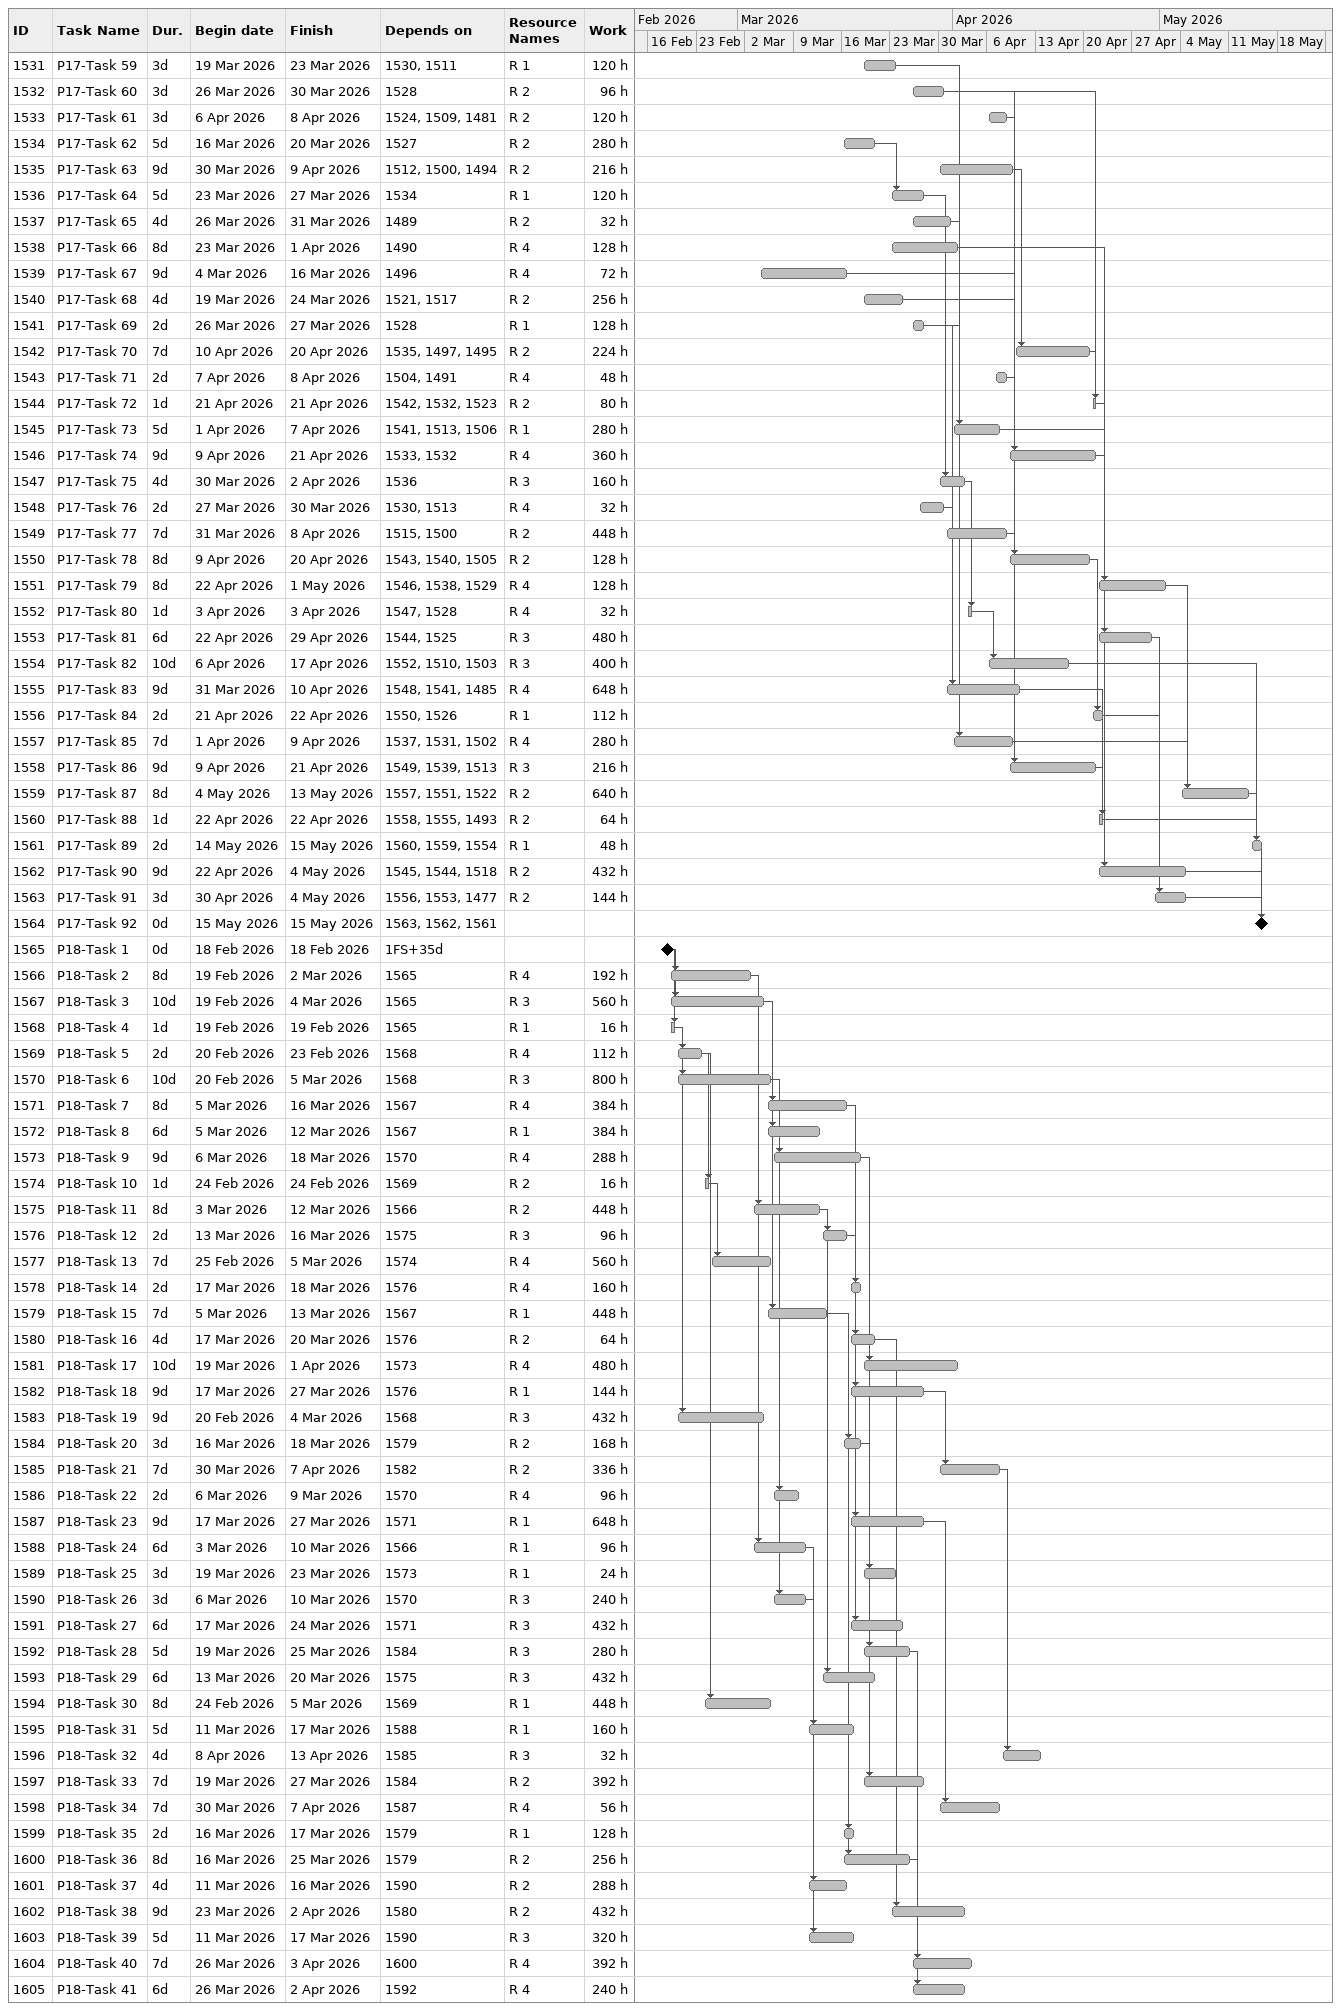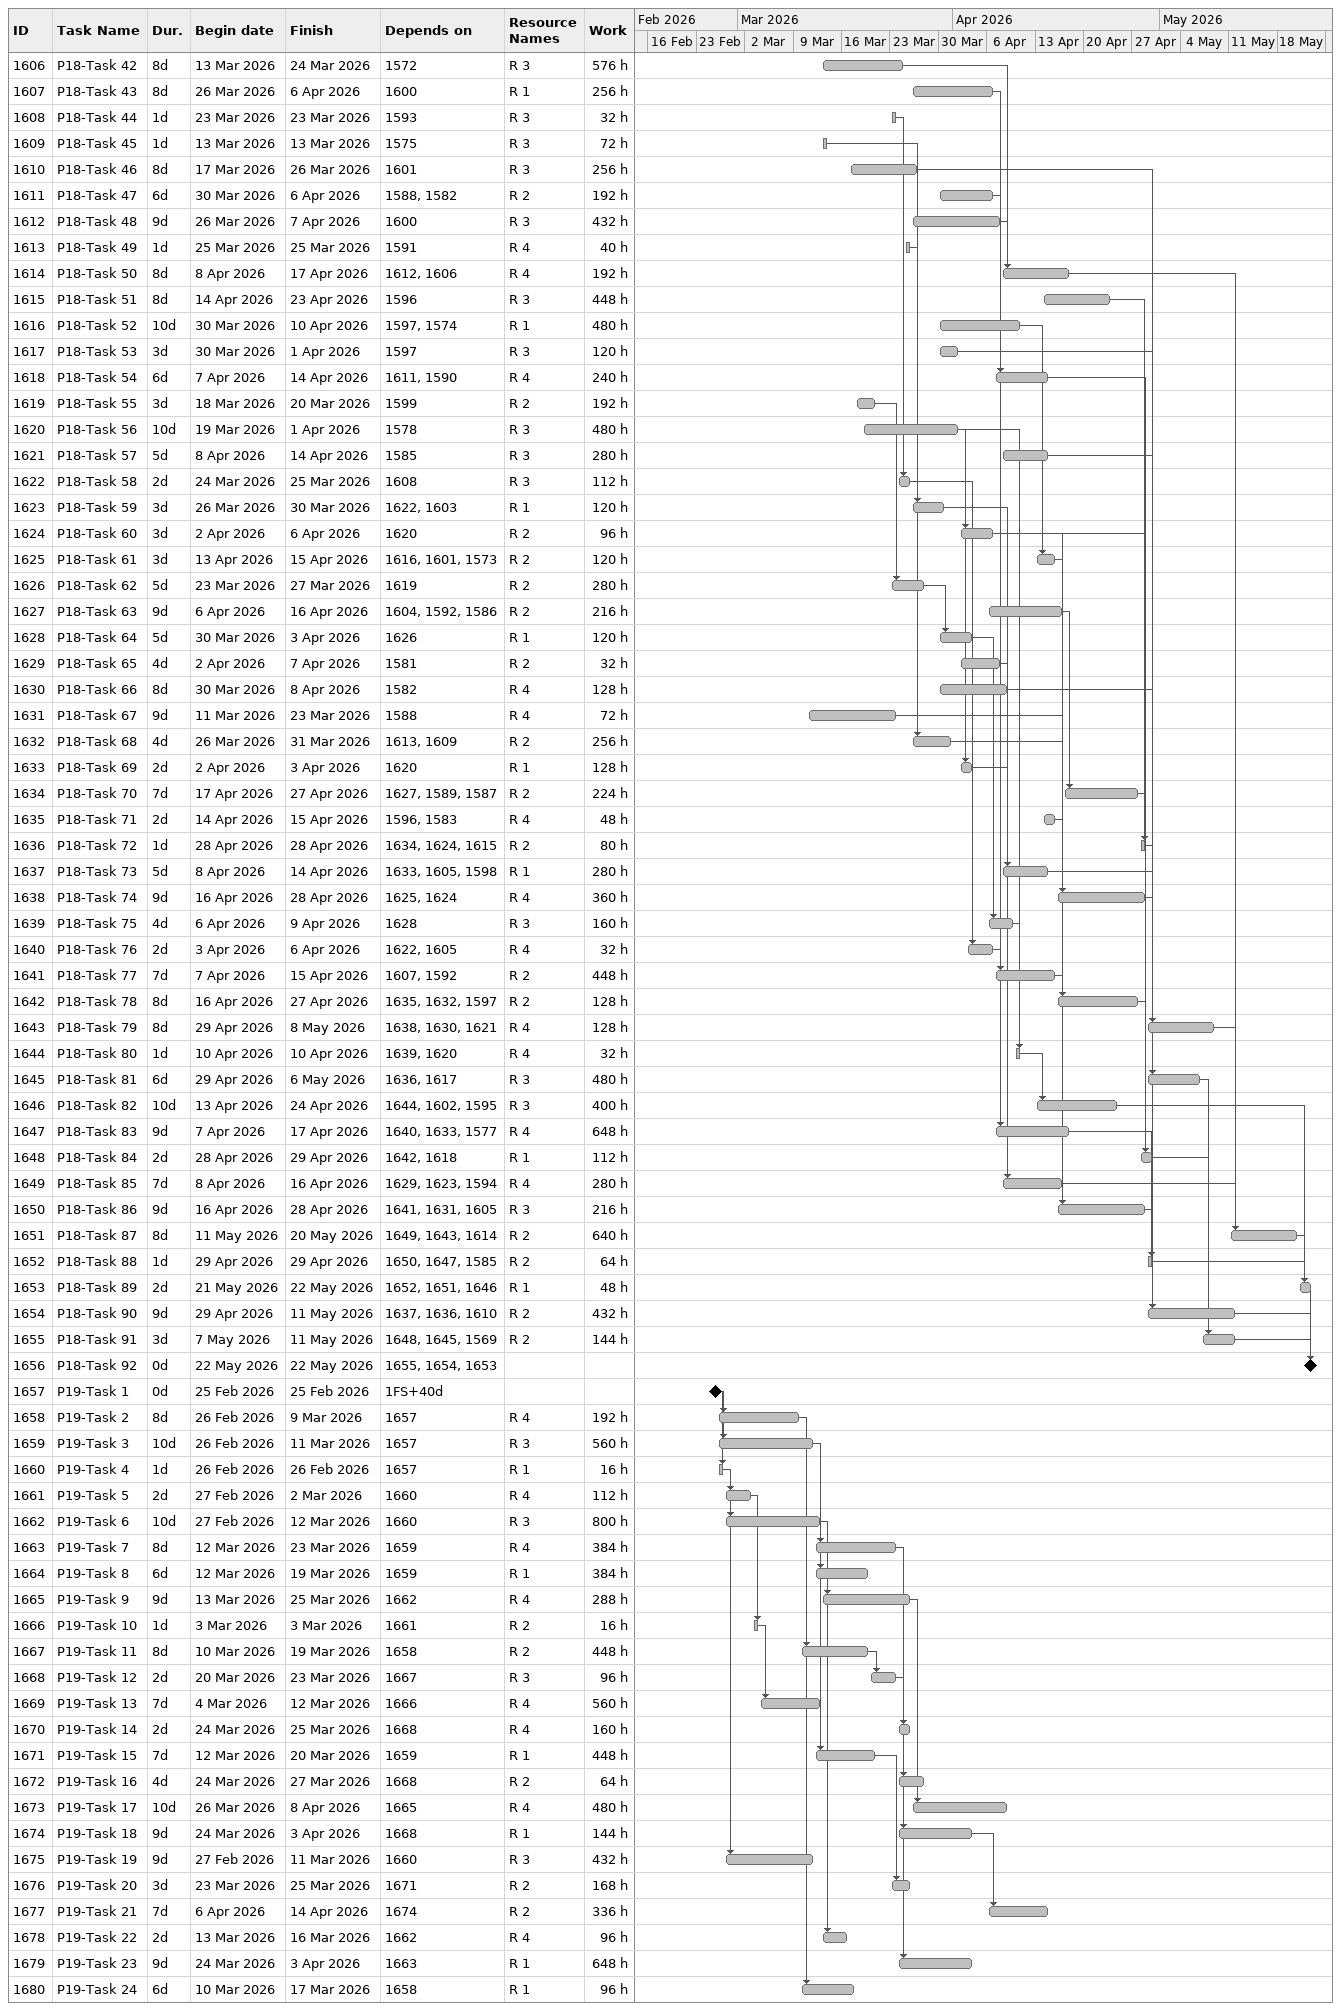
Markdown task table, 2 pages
| ID | Task | Duration | Start | Finish | Predecessors | Resources | Work (h) |
|---|---|---|---|---|---|---|---|
| 1531 | P17-Task 59 | 3d | 2026-03-19 | 2026-03-23 | 1530, 1511 | R 1 | 120 |
| 1532 | P17-Task 60 | 3d | 2026-03-26 | 2026-03-30 | 1528 | R 2 | 96 |
| 1533 | P17-Task 61 | 3d | 2026-04-06 | 2026-04-08 | 1524, 1509, 1481 | R 2 | 120 |
| 1534 | P17-Task 62 | 5d | 2026-03-16 | 2026-03-20 | 1527 | R 2 | 280 |
| 1535 | P17-Task 63 | 9d | 2026-03-30 | 2026-04-09 | 1512, 1500, 1494 | R 2 | 216 |
| 1536 | P17-Task 64 | 5d | 2026-03-23 | 2026-03-27 | 1534 | R 1 | 120 |
| 1537 | P17-Task 65 | 4d | 2026-03-26 | 2026-03-31 | 1489 | R 2 | 32 |
| 1538 | P17-Task 66 | 8d | 2026-03-23 | 2026-04-01 | 1490 | R 4 | 128 |
| 1539 | P17-Task 67 | 9d | 2026-03-04 | 2026-03-16 | 1496 | R 4 | 72 |
| 1540 | P17-Task 68 | 4d | 2026-03-19 | 2026-03-24 | 1521, 1517 | R 2 | 256 |
| 1541 | P17-Task 69 | 2d | 2026-03-26 | 2026-03-27 | 1528 | R 1 | 128 |
| 1542 | P17-Task 70 | 7d | 2026-04-10 | 2026-04-20 | 1535, 1497, 1495 | R 2 | 224 |
| 1543 | P17-Task 71 | 2d | 2026-04-07 | 2026-04-08 | 1504, 1491 | R 4 | 48 |
| 1544 | P17-Task 72 | 1d | 2026-04-21 | 2026-04-21 | 1542, 1532, 1523 | R 2 | 80 |
| 1545 | P17-Task 73 | 5d | 2026-04-01 | 2026-04-07 | 1541, 1513, 1506 | R 1 | 280 |
| 1546 | P17-Task 74 | 9d | 2026-04-09 | 2026-04-21 | 1533, 1532 | R 4 | 360 |
| 1547 | P17-Task 75 | 4d | 2026-03-30 | 2026-04-02 | 1536 | R 3 | 160 |
| 1548 | P17-Task 76 | 2d | 2026-03-27 | 2026-03-30 | 1530, 1513 | R 4 | 32 |
| 1549 | P17-Task 77 | 7d | 2026-03-31 | 2026-04-08 | 1515, 1500 | R 2 | 448 |
| 1550 | P17-Task 78 | 8d | 2026-04-09 | 2026-04-20 | 1543, 1540, 1505 | R 2 | 128 |
| 1551 | P17-Task 79 | 8d | 2026-04-22 | 2026-05-01 | 1546, 1538, 1529 | R 4 | 128 |
| 1552 | P17-Task 80 | 1d | 2026-04-03 | 2026-04-03 | 1547, 1528 | R 4 | 32 |
| 1553 | P17-Task 81 | 6d | 2026-04-22 | 2026-04-29 | 1544, 1525 | R 3 | 480 |
| 1554 | P17-Task 82 | 10d | 2026-04-06 | 2026-04-17 | 1552, 1510, 1503 | R 3 | 400 |
| 1555 | P17-Task 83 | 9d | 2026-03-31 | 2026-04-10 | 1548, 1541, 1485 | R 4 | 648 |
| 1556 | P17-Task 84 | 2d | 2026-04-21 | 2026-04-22 | 1550, 1526 | R 1 | 112 |
| 1557 | P17-Task 85 | 7d | 2026-04-01 | 2026-04-09 | 1537, 1531, 1502 | R 4 | 280 |
| 1558 | P17-Task 86 | 9d | 2026-04-09 | 2026-04-21 | 1549, 1539, 1513 | R 3 | 216 |
| 1559 | P17-Task 87 | 8d | 2026-05-04 | 2026-05-13 | 1557, 1551, 1522 | R 2 | 640 |
| 1560 | P17-Task 88 | 1d | 2026-04-22 | 2026-04-22 | 1558, 1555, 1493 | R 2 | 64 |
| 1561 | P17-Task 89 | 2d | 2026-05-14 | 2026-05-15 | 1560, 1559, 1554 | R 1 | 48 |
| 1562 | P17-Task 90 | 9d | 2026-04-22 | 2026-05-04 | 1545, 1544, 1518 | R 2 | 432 |
| 1563 | P17-Task 91 | 3d | 2026-04-30 | 2026-05-04 | 1556, 1553, 1477 | R 2 | 144 |
| 1564 | P17-Task 92 | 0d | 2026-05-15 | 2026-05-15 | 1563, 1562, 1561 |  |  |
| 1565 | P18-Task 1 | 0d | 2026-02-18 | 2026-02-18 | 1FS+35d |  |  |
| 1566 | P18-Task 2 | 8d | 2026-02-19 | 2026-03-02 | 1565 | R 4 | 192 |
| 1567 | P18-Task 3 | 10d | 2026-02-19 | 2026-03-04 | 1565 | R 3 | 560 |
| 1568 | P18-Task 4 | 1d | 2026-02-19 | 2026-02-19 | 1565 | R 1 | 16 |
| 1569 | P18-Task 5 | 2d | 2026-02-20 | 2026-02-23 | 1568 | R 4 | 112 |
| 1570 | P18-Task 6 | 10d | 2026-02-20 | 2026-03-05 | 1568 | R 3 | 800 |
| 1571 | P18-Task 7 | 8d | 2026-03-05 | 2026-03-16 | 1567 | R 4 | 384 |
| 1572 | P18-Task 8 | 6d | 2026-03-05 | 2026-03-12 | 1567 | R 1 | 384 |
| 1573 | P18-Task 9 | 9d | 2026-03-06 | 2026-03-18 | 1570 | R 4 | 288 |
| 1574 | P18-Task 10 | 1d | 2026-02-24 | 2026-02-24 | 1569 | R 2 | 16 |
| 1575 | P18-Task 11 | 8d | 2026-03-03 | 2026-03-12 | 1566 | R 2 | 448 |
| 1576 | P18-Task 12 | 2d | 2026-03-13 | 2026-03-16 | 1575 | R 3 | 96 |
| 1577 | P18-Task 13 | 7d | 2026-02-25 | 2026-03-05 | 1574 | R 4 | 560 |
| 1578 | P18-Task 14 | 2d | 2026-03-17 | 2026-03-18 | 1576 | R 4 | 160 |
| 1579 | P18-Task 15 | 7d | 2026-03-05 | 2026-03-13 | 1567 | R 1 | 448 |
| 1580 | P18-Task 16 | 4d | 2026-03-17 | 2026-03-20 | 1576 | R 2 | 64 |
| 1581 | P18-Task 17 | 10d | 2026-03-19 | 2026-04-01 | 1573 | R 4 | 480 |
| 1582 | P18-Task 18 | 9d | 2026-03-17 | 2026-03-27 | 1576 | R 1 | 144 |
| 1583 | P18-Task 19 | 9d | 2026-02-20 | 2026-03-04 | 1568 | R 3 | 432 |
| 1584 | P18-Task 20 | 3d | 2026-03-16 | 2026-03-18 | 1579 | R 2 | 168 |
| 1585 | P18-Task 21 | 7d | 2026-03-30 | 2026-04-07 | 1582 | R 2 | 336 |
| 1586 | P18-Task 22 | 2d | 2026-03-06 | 2026-03-09 | 1570 | R 4 | 96 |
| 1587 | P18-Task 23 | 9d | 2026-03-17 | 2026-03-27 | 1571 | R 1 | 648 |
| 1588 | P18-Task 24 | 6d | 2026-03-03 | 2026-03-10 | 1566 | R 1 | 96 |
| 1589 | P18-Task 25 | 3d | 2026-03-19 | 2026-03-23 | 1573 | R 1 | 24 |
| 1590 | P18-Task 26 | 3d | 2026-03-06 | 2026-03-10 | 1570 | R 3 | 240 |
| 1591 | P18-Task 27 | 6d | 2026-03-17 | 2026-03-24 | 1571 | R 3 | 432 |
| 1592 | P18-Task 28 | 5d | 2026-03-19 | 2026-03-25 | 1584 | R 3 | 280 |
| 1593 | P18-Task 29 | 6d | 2026-03-13 | 2026-03-20 | 1575 | R 3 | 432 |
| 1594 | P18-Task 30 | 8d | 2026-02-24 | 2026-03-05 | 1569 | R 1 | 448 |
| 1595 | P18-Task 31 | 5d | 2026-03-11 | 2026-03-17 | 1588 | R 1 | 160 |
| 1596 | P18-Task 32 | 4d | 2026-04-08 | 2026-04-13 | 1585 | R 3 | 32 |
| 1597 | P18-Task 33 | 7d | 2026-03-19 | 2026-03-27 | 1584 | R 2 | 392 |
| 1598 | P18-Task 34 | 7d | 2026-03-30 | 2026-04-07 | 1587 | R 4 | 56 |
| 1599 | P18-Task 35 | 2d | 2026-03-16 | 2026-03-17 | 1579 | R 1 | 128 |
| 1600 | P18-Task 36 | 8d | 2026-03-16 | 2026-03-25 | 1579 | R 2 | 256 |
| 1601 | P18-Task 37 | 4d | 2026-03-11 | 2026-03-16 | 1590 | R 2 | 288 |
| 1602 | P18-Task 38 | 9d | 2026-03-23 | 2026-04-02 | 1580 | R 2 | 432 |
| 1603 | P18-Task 39 | 5d | 2026-03-11 | 2026-03-17 | 1590 | R 3 | 320 |
| 1604 | P18-Task 40 | 7d | 2026-03-26 | 2026-04-03 | 1600 | R 4 | 392 |
| 1605 | P18-Task 41 | 6d | 2026-03-26 | 2026-04-02 | 1592 | R 4 | 240 |
| 1606 | P18-Task 42 | 8d | 2026-03-13 | 2026-03-24 | 1572 | R 3 | 576 |
| 1607 | P18-Task 43 | 8d | 2026-03-26 | 2026-04-06 | 1600 | R 1 | 256 |
| 1608 | P18-Task 44 | 1d | 2026-03-23 | 2026-03-23 | 1593 | R 3 | 32 |
| 1609 | P18-Task 45 | 1d | 2026-03-13 | 2026-03-13 | 1575 | R 3 | 72 |
| 1610 | P18-Task 46 | 8d | 2026-03-17 | 2026-03-26 | 1601 | R 3 | 256 |
| 1611 | P18-Task 47 | 6d | 2026-03-30 | 2026-04-06 | 1588, 1582 | R 2 | 192 |
| 1612 | P18-Task 48 | 9d | 2026-03-26 | 2026-04-07 | 1600 | R 3 | 432 |
| 1613 | P18-Task 49 | 1d | 2026-03-25 | 2026-03-25 | 1591 | R 4 | 40 |
| 1614 | P18-Task 50 | 8d | 2026-04-08 | 2026-04-17 | 1612, 1606 | R 4 | 192 |
| 1615 | P18-Task 51 | 8d | 2026-04-14 | 2026-04-23 | 1596 | R 3 | 448 |
| 1616 | P18-Task 52 | 10d | 2026-03-30 | 2026-04-10 | 1597, 1574 | R 1 | 480 |
| 1617 | P18-Task 53 | 3d | 2026-03-30 | 2026-04-01 | 1597 | R 3 | 120 |
| 1618 | P18-Task 54 | 6d | 2026-04-07 | 2026-04-14 | 1611, 1590 | R 4 | 240 |
| 1619 | P18-Task 55 | 3d | 2026-03-18 | 2026-03-20 | 1599 | R 2 | 192 |
| 1620 | P18-Task 56 | 10d | 2026-03-19 | 2026-04-01 | 1578 | R 3 | 480 |
| 1621 | P18-Task 57 | 5d | 2026-04-08 | 2026-04-14 | 1585 | R 3 | 280 |
| 1622 | P18-Task 58 | 2d | 2026-03-24 | 2026-03-25 | 1608 | R 3 | 112 |
| 1623 | P18-Task 59 | 3d | 2026-03-26 | 2026-03-30 | 1622, 1603 | R 1 | 120 |
| 1624 | P18-Task 60 | 3d | 2026-04-02 | 2026-04-06 | 1620 | R 2 | 96 |
| 1625 | P18-Task 61 | 3d | 2026-04-13 | 2026-04-15 | 1616, 1601, 1573 | R 2 | 120 |
| 1626 | P18-Task 62 | 5d | 2026-03-23 | 2026-03-27 | 1619 | R 2 | 280 |
| 1627 | P18-Task 63 | 9d | 2026-04-06 | 2026-04-16 | 1604, 1592, 1586 | R 2 | 216 |
| 1628 | P18-Task 64 | 5d | 2026-03-30 | 2026-04-03 | 1626 | R 1 | 120 |
| 1629 | P18-Task 65 | 4d | 2026-04-02 | 2026-04-07 | 1581 | R 2 | 32 |
| 1630 | P18-Task 66 | 8d | 2026-03-30 | 2026-04-08 | 1582 | R 4 | 128 |
| 1631 | P18-Task 67 | 9d | 2026-03-11 | 2026-03-23 | 1588 | R 4 | 72 |
| 1632 | P18-Task 68 | 4d | 2026-03-26 | 2026-03-31 | 1613, 1609 | R 2 | 256 |
| 1633 | P18-Task 69 | 2d | 2026-04-02 | 2026-04-03 | 1620 | R 1 | 128 |
| 1634 | P18-Task 70 | 7d | 2026-04-17 | 2026-04-27 | 1627, 1589, 1587 | R 2 | 224 |
| 1635 | P18-Task 71 | 2d | 2026-04-14 | 2026-04-15 | 1596, 1583 | R 4 | 48 |
| 1636 | P18-Task 72 | 1d | 2026-04-28 | 2026-04-28 | 1634, 1624, 1615 | R 2 | 80 |
| 1637 | P18-Task 73 | 5d | 2026-04-08 | 2026-04-14 | 1633, 1605, 1598 | R 1 | 280 |
| 1638 | P18-Task 74 | 9d | 2026-04-16 | 2026-04-28 | 1625, 1624 | R 4 | 360 |
| 1639 | P18-Task 75 | 4d | 2026-04-06 | 2026-04-09 | 1628 | R 3 | 160 |
| 1640 | P18-Task 76 | 2d | 2026-04-03 | 2026-04-06 | 1622, 1605 | R 4 | 32 |
| 1641 | P18-Task 77 | 7d | 2026-04-07 | 2026-04-15 | 1607, 1592 | R 2 | 448 |
| 1642 | P18-Task 78 | 8d | 2026-04-16 | 2026-04-27 | 1635, 1632, 1597 | R 2 | 128 |
| 1643 | P18-Task 79 | 8d | 2026-04-29 | 2026-05-08 | 1638, 1630, 1621 | R 4 | 128 |
| 1644 | P18-Task 80 | 1d | 2026-04-10 | 2026-04-10 | 1639, 1620 | R 4 | 32 |
| 1645 | P18-Task 81 | 6d | 2026-04-29 | 2026-05-06 | 1636, 1617 | R 3 | 480 |
| 1646 | P18-Task 82 | 10d | 2026-04-13 | 2026-04-24 | 1644, 1602, 1595 | R 3 | 400 |
| 1647 | P18-Task 83 | 9d | 2026-04-07 | 2026-04-17 | 1640, 1633, 1577 | R 4 | 648 |
| 1648 | P18-Task 84 | 2d | 2026-04-28 | 2026-04-29 | 1642, 1618 | R 1 | 112 |
| 1649 | P18-Task 85 | 7d | 2026-04-08 | 2026-04-16 | 1629, 1623, 1594 | R 4 | 280 |
| 1650 | P18-Task 86 | 9d | 2026-04-16 | 2026-04-28 | 1641, 1631, 1605 | R 3 | 216 |
| 1651 | P18-Task 87 | 8d | 2026-05-11 | 2026-05-20 | 1649, 1643, 1614 | R 2 | 640 |
| 1652 | P18-Task 88 | 1d | 2026-04-29 | 2026-04-29 | 1650, 1647, 1585 | R 2 | 64 |
| 1653 | P18-Task 89 | 2d | 2026-05-21 | 2026-05-22 | 1652, 1651, 1646 | R 1 | 48 |
| 1654 | P18-Task 90 | 9d | 2026-04-29 | 2026-05-11 | 1637, 1636, 1610 | R 2 | 432 |
| 1655 | P18-Task 91 | 3d | 2026-05-07 | 2026-05-11 | 1648, 1645, 1569 | R 2 | 144 |
| 1656 | P18-Task 92 | 0d | 2026-05-22 | 2026-05-22 | 1655, 1654, 1653 |  |  |
| 1657 | P19-Task 1 | 0d | 2026-02-25 | 2026-02-25 | 1FS+40d |  |  |
| 1658 | P19-Task 2 | 8d | 2026-02-26 | 2026-03-09 | 1657 | R 4 | 192 |
| 1659 | P19-Task 3 | 10d | 2026-02-26 | 2026-03-11 | 1657 | R 3 | 560 |
| 1660 | P19-Task 4 | 1d | 2026-02-26 | 2026-02-26 | 1657 | R 1 | 16 |
| 1661 | P19-Task 5 | 2d | 2026-02-27 | 2026-03-02 | 1660 | R 4 | 112 |
| 1662 | P19-Task 6 | 10d | 2026-02-27 | 2026-03-12 | 1660 | R 3 | 800 |
| 1663 | P19-Task 7 | 8d | 2026-03-12 | 2026-03-23 | 1659 | R 4 | 384 |
| 1664 | P19-Task 8 | 6d | 2026-03-12 | 2026-03-19 | 1659 | R 1 | 384 |
| 1665 | P19-Task 9 | 9d | 2026-03-13 | 2026-03-25 | 1662 | R 4 | 288 |
| 1666 | P19-Task 10 | 1d | 2026-03-03 | 2026-03-03 | 1661 | R 2 | 16 |
| 1667 | P19-Task 11 | 8d | 2026-03-10 | 2026-03-19 | 1658 | R 2 | 448 |
| 1668 | P19-Task 12 | 2d | 2026-03-20 | 2026-03-23 | 1667 | R 3 | 96 |
| 1669 | P19-Task 13 | 7d | 2026-03-04 | 2026-03-12 | 1666 | R 4 | 560 |
| 1670 | P19-Task 14 | 2d | 2026-03-24 | 2026-03-25 | 1668 | R 4 | 160 |
| 1671 | P19-Task 15 | 7d | 2026-03-12 | 2026-03-20 | 1659 | R 1 | 448 |
| 1672 | P19-Task 16 | 4d | 2026-03-24 | 2026-03-27 | 1668 | R 2 | 64 |
| 1673 | P19-Task 17 | 10d | 2026-03-26 | 2026-04-08 | 1665 | R 4 | 480 |
| 1674 | P19-Task 18 | 9d | 2026-03-24 | 2026-04-03 | 1668 | R 1 | 144 |
| 1675 | P19-Task 19 | 9d | 2026-02-27 | 2026-03-11 | 1660 | R 3 | 432 |
| 1676 | P19-Task 20 | 3d | 2026-03-23 | 2026-03-25 | 1671 | R 2 | 168 |
| 1677 | P19-Task 21 | 7d | 2026-04-06 | 2026-04-14 | 1674 | R 2 | 336 |
| 1678 | P19-Task 22 | 2d | 2026-03-13 | 2026-03-16 | 1662 | R 4 | 96 |
| 1679 | P19-Task 23 | 9d | 2026-03-24 | 2026-04-03 | 1663 | R 1 | 648 |
| 1680 | P19-Task 24 | 6d | 2026-03-10 | 2026-03-17 | 1658 | R 1 | 96 |
